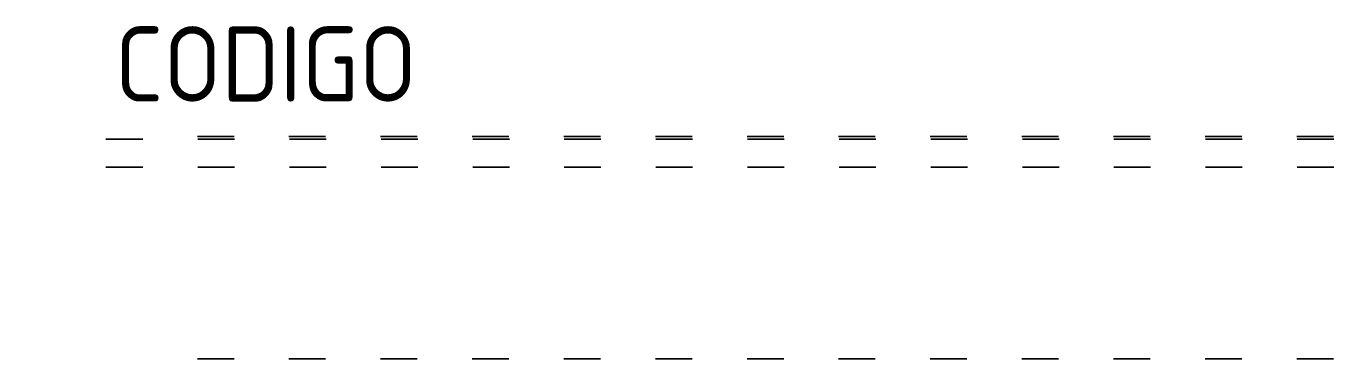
# Model space of a CAD drawing. Header units: millimetres. Extents: x 1737.401 to 1738.114, y 44154.455 to 44154.637.
import ezdxf

# ---------------------------------------------------------------- set-up
doc = ezdxf.new("R2010")
doc.units = ezdxf.units.MM
doc.styles.get("Standard").update_dxf_attribs({"font": 'ISOCP.SHX', "bigfont": 'bigfont.shx'})

msp = doc.modelspace()

# ---------------------------------------------------------------- linework, layer by layer
at = {"color": 7, "extrusion": (0, -1, -5.7404e-15)}
for centre in [(1737.45411, 2.15, -44154.57533), (1737.50403, 2.15, -44154.57671), (1737.55403, 2.15, -44154.57671), (1737.60403, 2.15, -44154.57671), (1737.65403, 2.15, -44154.57671), (1737.70403, 2.15, -44154.57671), (1737.75403, 2.15, -44154.57671), (1737.80403, 2.15, -44154.57671), (1737.85403, 2.15, -44154.57671), (1737.90403, 2.15, -44154.57671), (1737.95403, 2.15, -44154.57671), (1738.00403, 2.15, -44154.57671), (1738.05403, 2.15, -44154.57671), (1738.10403, 2.15, -44154.57671), (1737.45411, 2.15, -44154.56009), (1737.50403, 2.15, -44154.45532), (1737.55403, 2.15, -44154.45532), (1737.60403, 2.15, -44154.45532), (1737.65403, 2.15, -44154.45532), (1737.70403, 2.15, -44154.45532), (1737.75403, 2.15, -44154.45532), (1737.80403, 2.15, -44154.45532), (1737.85403, 2.15, -44154.45532), (1737.90403, 2.15, -44154.45532), (1737.95403, 2.15, -44154.45532), (1738.00403, 2.15, -44154.45532), (1738.05403, 2.15, -44154.45532), (1738.10403, 2.15, -44154.45532)]:
    msp.add_circle(centre, 0.01, dxfattribs=at)
at = {"color": 7, "extrusion": (0, -1, 5.7404e-15)}
for centre in [(1737.4543, 1.35, -44154.57533), (1737.4543, 0.55, -44154.57533), (1737.5043, 1.35, -44154.57533), (1737.5043, 0.55, -44154.57533), (1737.5543, 1.35, -44154.57533), (1737.5543, 0.55, -44154.57533), (1737.6043, 1.35, -44154.57533), (1737.6043, 0.55, -44154.57533), (1737.6543, 1.35, -44154.57533), (1737.6543, 0.55, -44154.57533), (1737.7043, 1.35, -44154.57533), (1737.7043, 0.55, -44154.57533), (1737.7543, 1.35, -44154.57533), (1737.7543, 0.55, -44154.57533), (1737.8043, 1.35, -44154.57533), (1737.8043, 0.55, -44154.57533), (1737.8543, 1.35, -44154.57533), (1737.8543, 0.55, -44154.57533), (1737.9043, 1.35, -44154.57533), (1737.9043, 0.55, -44154.57533), (1737.9543, 1.35, -44154.57533), (1737.9543, 0.55, -44154.57533), (1738.0043, 1.35, -44154.57533), (1738.0043, 0.55, -44154.57533), (1738.0543, 1.35, -44154.57533), (1738.0543, 0.55, -44154.57533), (1738.1043, 1.35, -44154.57533), (1738.1043, 0.55, -44154.57533), (1737.4543, 1.35, -44154.56009), (1737.4543, 0.55, -44154.56009), (1737.5043, 1.35, -44154.56009), (1737.5043, 0.55, -44154.56009), (1737.5543, 1.35, -44154.56009), (1737.5543, 0.55, -44154.56009), (1737.6043, 1.35, -44154.56009), (1737.6043, 0.55, -44154.56009), (1737.6543, 1.35, -44154.56009), (1737.6543, 0.55, -44154.56009), (1737.7043, 1.35, -44154.56009), (1737.7043, 0.55, -44154.56009), (1737.7543, 1.35, -44154.56009), (1737.7543, 0.55, -44154.56009), (1737.8043, 1.35, -44154.56009), (1737.8043, 0.55, -44154.56009), (1737.8543, 1.35, -44154.56009), (1737.8543, 0.55, -44154.56009), (1737.9043, 1.35, -44154.56009), (1737.9043, 0.55, -44154.56009), (1737.9543, 1.35, -44154.56009), (1737.9543, 0.55, -44154.56009), (1738.0043, 1.35, -44154.56009), (1738.0043, 0.55, -44154.56009), (1738.0543, 1.35, -44154.56009), (1738.0543, 0.55, -44154.56009), (1738.1043, 1.35, -44154.56009), (1738.1043, 0.55, -44154.56009)]:
    msp.add_circle(centre, 0.01, dxfattribs=at)

# ---------------------------------------------------------------- texts
at = {"flags": 7}
msp.add_attdef('CODIGO', (1737.44898, 44154.59585), '4219', height=0.04107, dxfattribs=at)
at = {"extrusion": (0, -1, 0), "flags": 3}
for p, s in [((1737.39864, 0.025, -44154.56912), '4219'), ((1737.42903, 0.025, -44154.55482), '4208')]:
    msp.add_attdef('CODIGO', p, s, height=0.02, dxfattribs=at)

doc.saveas('drawing.dxf')
